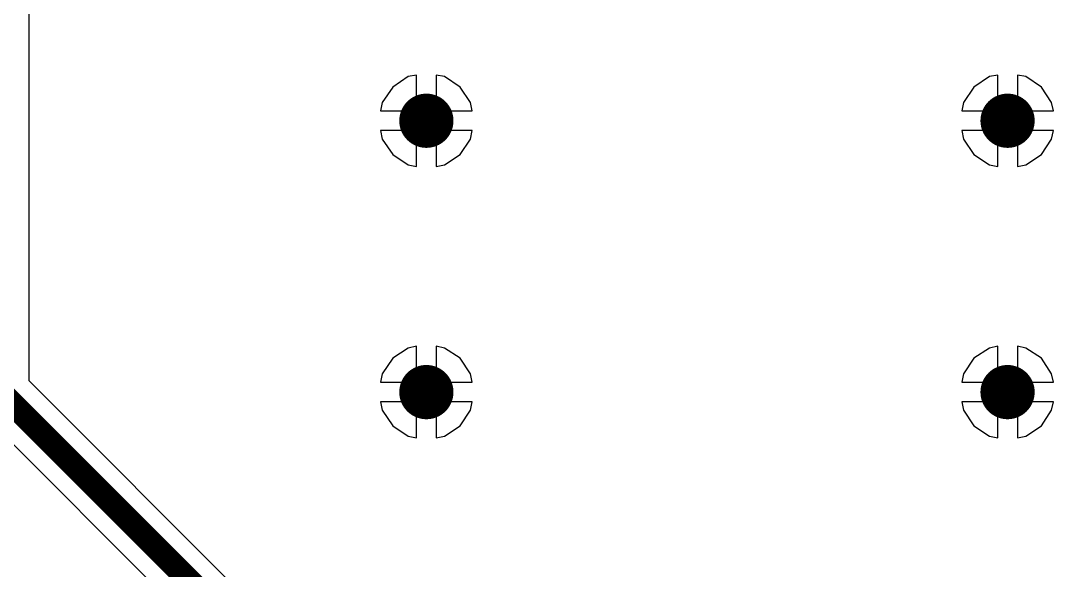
# Model space of a CAD drawing. Header units: millimetres. Extents: x 45 to 209, y 90 to 189.
# Drawn here: x 55.07 to 68.4, y 120.07 to 127.16 of the extents above; entities that cross this region are included whole.
import ezdxf

# ---------------------------------------------------------------- set-up
doc = ezdxf.new("R2010")
doc.units = ezdxf.units.MM
for name, color, linetype in [('BottomLayer', 5, 'Continuous'), ('MultiLayer', 9, 'Continuous'), ('TopLayer', 1, 'Continuous'), ('ViaHoleLayer', 16, 'Continuous')]:
    doc.layers.add(name, color=color, linetype=linetype)

msp = doc.modelspace()

# ---------------------------------------------------------------- linework, layer by layer
at = {"layer": 'BottomLayer'}
for p, q in [((60.072, 126.442), (59.872, 126.308)), ((60.18, 126.463), (60.072, 126.442)), ((60.18, 126), (60.18, 126.463)), ((60.543, 126.442), (60.434, 126.463)), ((60.434, 126.463), (60.434, 126)), ((60.743, 126.308), (60.543, 126.442)), ((67.572, 126.442), (67.372, 126.308)), ((67.68, 126.463), (67.572, 126.442)), ((67.68, 126), (67.68, 126.463)), ((68.043, 126.442), (67.934, 126.463)), ((67.934, 126.463), (67.934, 126)), ((68.243, 126.308), (68.043, 126.442)), ((59.872, 126.308), (59.738, 126.108)), ((60.876, 126.108), (60.743, 126.308)), ((67.372, 126.308), (67.238, 126.108)), ((68.376, 126.108), (68.243, 126.308)), ((59.738, 126.108), (59.717, 126)), ((60.898, 126), (60.876, 126.108)), ((67.238, 126.108), (67.217, 126)), ((68.398, 126), (68.376, 126.108)), ((59.717, 126), (60.18, 126)), ((60.434, 126), (60.898, 126)), ((67.217, 126), (67.68, 126)), ((67.934, 126), (68.398, 126)), ((60.18, 125.746), (59.717, 125.746)), ((59.717, 125.746), (59.738, 125.637)), ((60.18, 125.282), (60.18, 125.746)), ((60.898, 125.746), (60.434, 125.746)), ((60.434, 125.746), (60.434, 125.282)), ((60.876, 125.637), (60.898, 125.746)), ((67.68, 125.746), (67.217, 125.746)), ((67.217, 125.746), (67.238, 125.637)), ((67.68, 125.282), (67.68, 125.746)), ((68.398, 125.746), (67.934, 125.746)), ((67.934, 125.746), (67.934, 125.282)), ((68.376, 125.637), (68.398, 125.746)), ((59.738, 125.637), (59.872, 125.437)), ((60.743, 125.437), (60.876, 125.637)), ((67.238, 125.637), (67.372, 125.437)), ((68.243, 125.437), (68.376, 125.637)), ((59.872, 125.437), (60.072, 125.304)), ((60.543, 125.304), (60.743, 125.437)), ((67.372, 125.437), (67.572, 125.304)), ((68.043, 125.304), (68.243, 125.437)), ((60.072, 125.304), (60.18, 125.282)), ((60.434, 125.282), (60.543, 125.304)), ((67.572, 125.304), (67.68, 125.282)), ((67.934, 125.282), (68.043, 125.304)), ((60.072, 122.941), (59.872, 122.808)), ((60.18, 122.963), (60.072, 122.941)), ((60.18, 122.499), (60.18, 122.963)), ((60.543, 122.941), (60.434, 122.963)), ((60.434, 122.963), (60.434, 122.499)), ((60.743, 122.808), (60.543, 122.941)), ((67.572, 122.941), (67.372, 122.808)), ((67.68, 122.963), (67.572, 122.941)), ((67.68, 122.499), (67.68, 122.963)), ((68.043, 122.941), (67.934, 122.963)), ((67.934, 122.963), (67.934, 122.499)), ((68.243, 122.808), (68.043, 122.941)), ((59.872, 122.808), (59.738, 122.608)), ((60.876, 122.608), (60.743, 122.808)), ((67.372, 122.808), (67.238, 122.608)), ((68.376, 122.608), (68.243, 122.808)), ((59.738, 122.608), (59.717, 122.499)), ((60.898, 122.499), (60.876, 122.608)), ((67.238, 122.608), (67.217, 122.499)), ((68.398, 122.499), (68.376, 122.608)), ((59.717, 122.499), (60.18, 122.499)), ((60.434, 122.499), (60.898, 122.499)), ((67.217, 122.499), (67.68, 122.499)), ((67.934, 122.499), (68.398, 122.499)), ((60.18, 122.245), (59.717, 122.245)), ((59.717, 122.245), (59.738, 122.137)), ((60.18, 121.782), (60.18, 122.245)), ((60.898, 122.245), (60.434, 122.245)), ((60.434, 122.245), (60.434, 121.782)), ((60.876, 122.137), (60.898, 122.245)), ((67.68, 122.245), (67.217, 122.245)), ((67.217, 122.245), (67.238, 122.137)), ((67.68, 121.782), (67.68, 122.245)), ((68.398, 122.245), (67.934, 122.245)), ((67.934, 122.245), (67.934, 121.782)), ((68.376, 122.137), (68.398, 122.245)), ((59.738, 122.137), (59.872, 121.937)), ((60.743, 121.937), (60.876, 122.137)), ((67.238, 122.137), (67.372, 121.937)), ((68.243, 121.937), (68.376, 122.137)), ((59.872, 121.937), (60.072, 121.803)), ((60.543, 121.803), (60.743, 121.937)), ((67.372, 121.937), (67.572, 121.803)), ((68.043, 121.803), (68.243, 121.937)), ((60.072, 121.803), (60.18, 121.782)), ((60.434, 121.782), (60.543, 121.803)), ((67.572, 121.803), (67.68, 121.782)), ((67.934, 121.782), (68.043, 121.803))]:
    msp.add_line(p, q, dxfattribs=at)
at = {"layer": 'BottomLayer', "const_width": 0.35}
for points in [[(60.132, 125.873, 1), (60.482, 125.873, 1)], [(67.632, 125.873, 1), (67.982, 125.873, 1)], [(60.132, 122.372, 1), (60.482, 122.372, 1)], [(67.632, 122.372, 1), (67.982, 122.372, 1)]]:
    msp.add_lwpolyline(points, format="xyb", close=True, dxfattribs=at)
at = {"layer": 'MultiLayer', "const_width": 0.35}
for points in [[(60.132, 125.873, 1), (60.482, 125.873, 1)], [(67.632, 125.873, 1), (67.982, 125.873, 1)], [(60.132, 122.372, 1), (60.482, 122.372, 1)], [(67.632, 122.372, 1), (67.982, 122.372, 1)]]:
    msp.add_lwpolyline(points, format="xyb", close=True, dxfattribs=at)
at = {"layer": 'TopLayer'}
for p, q in [((55.183, 122.516), (55.183, 171.346)), ((60.072, 126.442), (59.872, 126.308)), ((60.18, 126.463), (60.072, 126.442)), ((60.18, 126), (60.18, 126.463)), ((60.543, 126.442), (60.434, 126.463)), ((60.434, 126.463), (60.434, 126)), ((60.743, 126.308), (60.543, 126.442)), ((67.572, 126.442), (67.372, 126.308)), ((67.68, 126.463), (67.572, 126.442)), ((67.68, 126), (67.68, 126.463)), ((68.043, 126.442), (67.934, 126.463)), ((67.934, 126.463), (67.934, 126)), ((68.243, 126.308), (68.043, 126.442)), ((59.872, 126.308), (59.738, 126.108)), ((60.876, 126.108), (60.743, 126.308)), ((67.372, 126.308), (67.238, 126.108)), ((68.376, 126.108), (68.243, 126.308)), ((59.738, 126.108), (59.717, 126)), ((60.898, 126), (60.876, 126.108)), ((67.238, 126.108), (67.217, 126)), ((68.398, 126), (68.376, 126.108)), ((59.717, 126), (60.18, 126)), ((60.434, 126), (60.898, 126)), ((67.217, 126), (67.68, 126)), ((67.934, 126), (68.398, 126)), ((60.18, 125.746), (59.717, 125.746)), ((59.717, 125.746), (59.738, 125.637)), ((60.18, 125.282), (60.18, 125.746)), ((60.898, 125.746), (60.434, 125.746)), ((60.434, 125.746), (60.434, 125.282)), ((60.876, 125.637), (60.898, 125.746)), ((67.68, 125.746), (67.217, 125.746)), ((67.217, 125.746), (67.238, 125.637)), ((67.68, 125.282), (67.68, 125.746)), ((68.398, 125.746), (67.934, 125.746)), ((67.934, 125.746), (67.934, 125.282)), ((68.376, 125.637), (68.398, 125.746)), ((59.738, 125.637), (59.872, 125.437)), ((60.743, 125.437), (60.876, 125.637)), ((67.238, 125.637), (67.372, 125.437)), ((68.243, 125.437), (68.376, 125.637)), ((59.872, 125.437), (60.072, 125.304)), ((60.543, 125.304), (60.743, 125.437)), ((67.372, 125.437), (67.572, 125.304)), ((68.043, 125.304), (68.243, 125.437)), ((60.072, 125.304), (60.18, 125.282)), ((60.434, 125.282), (60.543, 125.304)), ((67.572, 125.304), (67.68, 125.282)), ((67.934, 125.282), (68.043, 125.304)), ((60.072, 122.941), (59.872, 122.808)), ((60.18, 122.963), (60.072, 122.941)), ((60.18, 122.499), (60.18, 122.963)), ((60.543, 122.941), (60.434, 122.963)), ((60.434, 122.963), (60.434, 122.499)), ((60.743, 122.808), (60.543, 122.941)), ((67.572, 122.941), (67.372, 122.808)), ((67.68, 122.963), (67.572, 122.941)), ((67.68, 122.499), (67.68, 122.963)), ((68.043, 122.941), (67.934, 122.963)), ((67.934, 122.963), (67.934, 122.499)), ((68.243, 122.808), (68.043, 122.941)), ((59.872, 122.808), (59.738, 122.608)), ((60.876, 122.608), (60.743, 122.808)), ((67.372, 122.808), (67.238, 122.608)), ((68.376, 122.608), (68.243, 122.808)), ((59.738, 122.608), (59.717, 122.499)), ((60.898, 122.499), (60.876, 122.608)), ((67.238, 122.608), (67.217, 122.499)), ((68.398, 122.499), (68.376, 122.608)), ((60.735, 116.964), (55.183, 122.516)), ((59.717, 122.499), (60.18, 122.499)), ((60.434, 122.499), (60.898, 122.499)), ((67.217, 122.499), (67.68, 122.499)), ((67.934, 122.499), (68.398, 122.499)), ((60.18, 122.245), (59.717, 122.245)), ((59.717, 122.245), (59.738, 122.137)), ((60.18, 121.782), (60.18, 122.245)), ((60.898, 122.245), (60.434, 122.245)), ((60.434, 122.245), (60.434, 121.782)), ((60.876, 122.137), (60.898, 122.245)), ((67.68, 122.245), (67.217, 122.245)), ((67.217, 122.245), (67.238, 122.137)), ((67.68, 121.782), (67.68, 122.245)), ((68.398, 122.245), (67.934, 122.245)), ((67.934, 122.245), (67.934, 121.782)), ((68.376, 122.137), (68.398, 122.245)), ((54.564, 122.109), (60.223, 116.451)), ((59.738, 122.137), (59.872, 121.937)), ((60.743, 121.937), (60.876, 122.137)), ((67.238, 122.137), (67.372, 121.937)), ((68.243, 121.937), (68.376, 122.137)), ((59.872, 121.937), (60.072, 121.803)), ((60.543, 121.803), (60.743, 121.937)), ((67.372, 121.937), (67.572, 121.803)), ((68.043, 121.803), (68.243, 121.937)), ((60.072, 121.803), (60.18, 121.782)), ((60.434, 121.782), (60.543, 121.803)), ((67.572, 121.803), (67.68, 121.782)), ((67.934, 121.782), (68.043, 121.803))]:
    msp.add_line(p, q, dxfattribs=at)
at = {"layer": 'TopLayer', "const_width": 0.35}
for points in [[(60.132, 125.873, 1), (60.482, 125.873, 1)], [(67.632, 125.873, 1), (67.982, 125.873, 1)], [(60.132, 122.372, 1), (60.482, 122.372, 1)], [(67.632, 122.372, 1), (67.982, 122.372, 1)]]:
    msp.add_lwpolyline(points, format="xyb", close=True, dxfattribs=at)
at = {"layer": 'TopLayer', "const_width": 0.305}
msp.add_lwpolyline([(54.821, 122.366), (60.821, 116.366)], dxfattribs=at)
at = {"layer": 'ViaHoleLayer', "const_width": 0.175}
for points in [[(60.22, 125.873, 1), (60.395, 125.873, 1)], [(67.72, 125.873, 1), (67.895, 125.873, 1)], [(60.22, 122.372, 1), (60.395, 122.372, 1)], [(67.72, 122.372, 1), (67.895, 122.372, 1)]]:
    msp.add_lwpolyline(points, format="xyb", close=True, dxfattribs=at)

doc.saveas('drawing.dxf')
